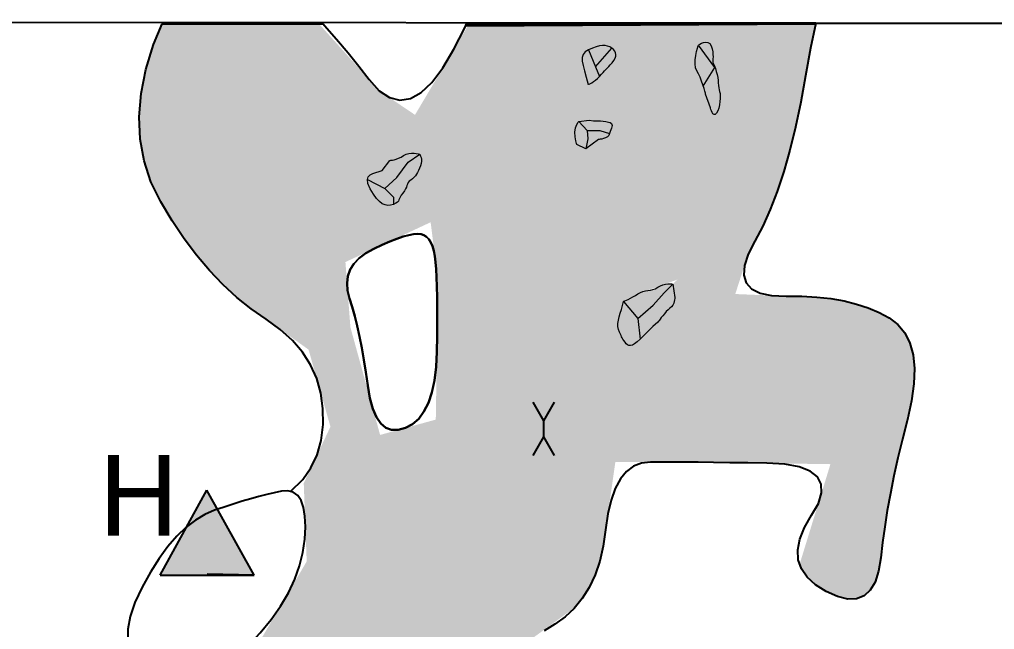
# Model space of a CAD drawing. Header units: metres. Extents: x -1178 to 131, y -250 to 398.
# Drawn here: x -719.8 to -647.2, y 352.6 to 398 of the extents above; entities that cross this region are included whole.
import ezdxf

# ---------------------------------------------------------------- set-up
doc = ezdxf.new("R2010")
doc.units = ezdxf.units.M
doc.header["$MEASUREMENT"] = 0
for name, color, linetype in [('Espace Papier - Cadre Visible', 250, 'Continuous'), ('Topo Dessin - Entrées', 250, 'Continuous'), ('Topo Dessin - Galeries', 1, 'Continuous'), ('Topo Dessin - Puits', 248, 'Continuous'), ('Topo Dessin - Sols', 32, 'Continuous'), ('Topo Dessin - Spéléothèmes', 26, 'Continuous')]:
    doc.layers.add(name, color=color, linetype=linetype)
doc.layers.add('Topo Dessin - Fond', color=7, linetype='Continuous', true_color=0xdedede)
doc.styles.add('PUITS', font='WINGDNG3.TTF')
doc.linetypes.add('PUITS_2', pattern='A,0.6,["p",PUITS,S=1,R=0,X=-0.4,Y=0],0.6', length=1.2)

# ---------------------------------------------------------------- blocks, each defined once
blk = doc.blocks.new('*U115')
at = {"layer": 'Topo Dessin - Spéléothèmes'}
h = blk.add_hatch(color=255, dxfattribs=at)
h.dxf.hatch_style = 2
edge = h.paths.add_edge_path()
edge.add_spline(control_points=[(-0.2142849391825408, 0.7482747393962654), (-0.2142849391825408, 0.7482747393962654), (-0.8557617185360584, 0.320393880128222), (-0.8557617185360584, 0.320393880128222), (-0.8557617185360584, 0.320393880128222), (-0.9625596785788026, -0.1067979600427407), (-0.7489637584933142, -0.5346788193107841), (-0.5346788193107734, -0.9625596785788275), (-0.2142849391825408, -1.283642577804073), (-0.2142849391825408, -1.283642577804073), (-0.2142849391825408, -1.283642577804073), (0.534678819310777, -1.283642577804073), (0.534678819310777, -1.283642577804073), (0.534678819310777, -1.283642577804073), (1.06935763862155, -0.2142849391825621), (1.06935763862155, -0.2142849391825621), (1.06935763862155, -0.2142849391825621), (1.710834417975068, 0.1067979600427407), (1.604036457932324, 0.5346788193107841), (1.49723849788958, 0.9625596785787707), (1.604036457932324, 1.28295355870705), (1.283642577804091, 1.28295355870705), (0.9625596785788062, 1.28295355870705), (0.1067979600427442, 0.85576171853603), (0.1067979600427442, 0.85576171853603), (0.1067979600427442, 0.85576171853603), (-0.2142849391825408, 0.7482747393962654), (-0.2142849391825408, 0.7482747393962654)], knot_values=[0, 0, 0, 0, 1, 1, 1, 2, 2, 2, 3, 3, 3, 4, 4, 4, 5, 5, 5, 6, 6, 6, 7, 7, 7, 8, 8, 8, 9, 9, 9, 9], degree=3, periodic=0)
at = {"layer": 'Topo Dessin - Spéléothèmes', "lineweight": 5}
for points in [[(-0.8557617185360584, 0.320393880128222), (0, 0), (0.8554172089875358, 0.4278808592680434), (1.604036457932324, 0.5346788193107841)], [(0, 0), (0.3207383896767588, -0.5346788193107841), (0.534678819310777, -1.283642577804073)]]:
    blk.add_lwpolyline(points, dxfattribs=at)
at = {"layer": 'Topo Dessin - Spéléothèmes', "lineweight": 9}
blk.add_open_spline([(-0.2142849391825408, 0.7482747393962654), (-0.2142849391825408, 0.7482747393962654), (-0.8557617185360584, 0.320393880128222), (-0.8557617185360584, 0.320393880128222), (-0.8557617185360584, 0.320393880128222), (-0.9625596785788026, -0.1067979600427407), (-0.7489637584933142, -0.5346788193107841), (-0.5346788193107734, -0.9625596785788275), (-0.2142849391825408, -1.283642577804073), (-0.2142849391825408, -1.283642577804073), (-0.2142849391825408, -1.283642577804073), (0.534678819310777, -1.283642577804073), (0.534678819310777, -1.283642577804073), (0.534678819310777, -1.283642577804073), (1.06935763862155, -0.2142849391825621), (1.06935763862155, -0.2142849391825621), (1.06935763862155, -0.2142849391825621), (1.710834417975068, 0.1067979600427407), (1.604036457932324, 0.5346788193107841), (1.49723849788958, 0.9625596785787707), (1.604036457932324, 1.28295355870705), (1.283642577804091, 1.28295355870705), (0.9625596785788062, 1.28295355870705), (0.1067979600427442, 0.85576171853603), (0.1067979600427442, 0.85576171853603), (0.1067979600427442, 0.85576171853603), (-0.2142849391825408, 0.7482747393962654), (-0.2142849391825408, 0.7482747393962654)], degree=3, knots=[0, 0, 0, 0, 1, 1, 1, 2, 2, 2, 3, 3, 3, 4, 4, 4, 5, 5, 5, 6, 6, 6, 7, 7, 7, 8, 8, 8, 9, 9, 9, 9], dxfattribs=at)
blk = doc.blocks.new('Colonne')
at = {"layer": 'Topo Dessin - Spéléothèmes'}
for p, q in [((-0.8042575410315678, 1.976451279887812), (0.0005167643227927954, 0.6053032767583773)), ((0.7942667641243588, 1.976451279887812), (0.0005167643227927954, 0.6053032767583773)), ((0.0005167643227927954, 0.6053032767583773), (-0.0005167643227892427, -0.6053032767584057)), ((-0.0005167643227892427, -0.6053032767584057), (-0.7940945093500815, -1.97645127988784)), ((-0.0005167643227821372, -0.5956570093997016), (0.804257541031582, -1.97645127988784))]:
    blk.add_line(p, q, dxfattribs=at)
blk = doc.blocks.new('*U104')
at = {"layer": 'Topo Dessin - Spéléothèmes'}
h = blk.add_hatch(color=255, dxfattribs=at)
h.dxf.hatch_style = 2
edge = h.paths.add_edge_path()
edge.add_spline(control_points=[(-0.4275363497195066, 0.7489637584932893), (-0.8554172089875358, 0.85576171853603), (-1.390096028298313, 1.282953558706993), (-1.49723849788958, 0.3210828992252459), (-1.604380967480846, -0.6414767793535248), (-1.390096028298313, -0.9618706594818036), (-0.9622151690302836, -1.069357638621568), (-0.534678819310777, -1.176155598664309), (-0.6414767793535212, -0.9618706594818036), (-0.2139404296340146, -0.8550726994390629), (0.2139404296340146, -0.7482747393962654), (0.2139404296340146, -0.5346788193107841), (0.5350233288592996, -0.5346788193107841), (0.8554172089875323, -0.5346788193107841), (1.069702148170073, -0.4278808592680434), (1.390440537846835, -0.2135959200855382), (1.711178927523594, 0), (1.711178927523594, 0.3210828992252459), (1.711178927523594, 0.3210828992252459), (1.711178927523594, 0.3210828992252459), (1.390096028298309, 0.7489637584932893), (0.9625596785788026, 0.7489637584932893), (0.5350233288592996, 0.7489637584932893), (0.2139404296340146, 0.9625596785787707), (0.2139404296340146, 0.9625596785787707), (0.2139404296340146, 0.9625596785787707), (-0.4275363497195066, 0.7489637584932893), (-0.4275363497195066, 0.7489637584932893)], knot_values=[0, 0, 0, 0, 1, 1, 1, 2, 2, 2, 3, 3, 3, 4, 4, 4, 5, 5, 5, 6, 6, 6, 7, 7, 7, 8, 8, 8, 9, 9, 9, 9], degree=3, periodic=0)
at = {"layer": 'Topo Dessin - Spéléothèmes', "lineweight": 5}
for points in [[(-1.339829022281332, 0.8154181055063532), (-0.8554172089875358, -0.1067979600427975), (0, 0), (0.9625596785788026, 0.3210828992252459), (1.711178927523594, 0.3210828992252459)], [(-0.8554172089875358, -0.1067979600427975), (-0.7486192489447916, -0.7482747393962654), (-0.9622151690302836, -1.069357638621568)]]:
    blk.add_lwpolyline(points, dxfattribs=at)
at = {"layer": 'Topo Dessin - Spéléothèmes', "lineweight": 9}
blk.add_open_spline([(-0.4275363497195066, 0.7489637584932893), (-0.8554172089875358, 0.85576171853603), (-1.390096028298313, 1.282953558706993), (-1.49723849788958, 0.3210828992252459), (-1.604380967480846, -0.6414767793535248), (-1.390096028298313, -0.9618706594818036), (-0.9622151690302836, -1.069357638621568), (-0.534678819310777, -1.176155598664309), (-0.6414767793535212, -0.9618706594818036), (-0.2139404296340146, -0.8550726994390629), (0.2139404296340146, -0.7482747393962654), (0.2139404296340146, -0.5346788193107841), (0.5350233288592996, -0.5346788193107841), (0.8554172089875323, -0.5346788193107841), (1.069702148170073, -0.4278808592680434), (1.390440537846835, -0.2135959200855382), (1.711178927523594, 0), (1.711178927523594, 0.3210828992252459), (1.711178927523594, 0.3210828992252459), (1.711178927523594, 0.3210828992252459), (1.390096028298309, 0.7489637584932893), (0.9625596785788026, 0.7489637584932893), (0.5350233288592996, 0.7489637584932893), (0.2139404296340146, 0.9625596785787707), (0.2139404296340146, 0.9625596785787707), (0.2139404296340146, 0.9625596785787707), (-0.4275363497195066, 0.7489637584932893), (-0.4275363497195066, 0.7489637584932893)], degree=3, knots=[0, 0, 0, 0, 1, 1, 1, 2, 2, 2, 3, 3, 3, 4, 4, 4, 5, 5, 5, 6, 6, 6, 7, 7, 7, 8, 8, 8, 9, 9, 9, 9], dxfattribs=at)
blk = doc.blocks.new('*U105')
at = {"layer": 'Topo Dessin - Spéléothèmes'}
h = blk.add_hatch(color=255, dxfattribs=at)
h.dxf.hatch_style = 2
edge = h.paths.add_edge_path()
edge.add_spline(control_points=[(-0.1071424695912704, 1.17684461776139), (-0.5346788193107734, 0.7489637584933462), (-1.070046657718603, 0.5346788193107841), (-1.176844617761343, 0.1067979600427407), (-1.283642577804091, -0.320393880128222), (-1.283642577804091, -0.3210828992252459), (-1.283642577804091, -0.6414767793534679), (-1.283642577804091, -0.9625596785787707), (-1.176500108212817, -1.069357638621511), (-0.5346788193107734, -0.9625596785787707), (0.1067979600427442, -0.85576171853603), (0.8554172089875323, -0.7482747393962654), (0.8554172089875323, -0.7482747393962654), (0.8554172089875323, -0.7482747393962654), (1.390096028298309, -0.5346788193107272), (1.710834417975068, -0.5346788193107272), (2.031917317200353, -0.5346788193107272), (2.245513237285842, -0.2135959200854813), (2.245513237285842, -0.2135959200854813), (2.245513237285842, -0.2135959200854813), (2.566596136511127, 0.4278808592680434), (2.566596136511127, 0.4278808592680434), (2.566596136511127, 0.4278808592680434), (2.245857746834368, 0.7489637584933462), (1.817976887566338, 0.7489637584933462), (1.390096028298309, 0.7489637584933462), (1.176155598664295, 1.069357638621568), (0.7482747393962619, 1.069357638621568), (0.3207383896767588, 1.069357638621568), (-0.1071424695912704, 1.17684461776139), (-0.1071424695912704, 1.17684461776139)], knot_values=[0, 0, 0, 0, 1, 1, 1, 2, 2, 2, 3, 3, 3, 4, 4, 4, 5, 5, 5, 6, 6, 6, 7, 7, 7, 8, 8, 8, 9, 9, 9, 10, 10, 10, 10], degree=3, periodic=0)
at = {"layer": 'Topo Dessin - Spéléothèmes', "lineweight": 5}
for points in [[(-0.1071424695912704, 1.17684461776139), (0, 0), (1.069357638621547, 0.1067979600427407), (1.925119357157609, 0.3210828992253028), (2.566596136511127, 0.4278808592680434)], [(0, 0), (-0.5346788193107734, -0.9625596785787707)]]:
    blk.add_lwpolyline(points, dxfattribs=at)
at = {"layer": 'Topo Dessin - Spéléothèmes', "lineweight": 9}
blk.add_open_spline([(-0.1071424695912704, 1.17684461776139), (-0.5346788193107734, 0.7489637584933462), (-1.070046657718603, 0.5346788193107841), (-1.176844617761343, 0.1067979600427407), (-1.283642577804091, -0.320393880128222), (-1.283642577804091, -0.3210828992252459), (-1.283642577804091, -0.6414767793534679), (-1.283642577804091, -0.9625596785787707), (-1.176500108212817, -1.069357638621511), (-0.5346788193107734, -0.9625596785787707), (0.1067979600427442, -0.85576171853603), (0.8554172089875323, -0.7482747393962654), (0.8554172089875323, -0.7482747393962654), (0.8554172089875323, -0.7482747393962654), (1.390096028298309, -0.5346788193107272), (1.710834417975068, -0.5346788193107272), (2.031917317200353, -0.5346788193107272), (2.245513237285842, -0.2135959200854813), (2.245513237285842, -0.2135959200854813), (2.245513237285842, -0.2135959200854813), (2.566596136511127, 0.4278808592680434), (2.566596136511127, 0.4278808592680434), (2.566596136511127, 0.4278808592680434), (2.245857746834368, 0.7489637584933462), (1.817976887566338, 0.7489637584933462), (1.390096028298309, 0.7489637584933462), (1.176155598664295, 1.069357638621568), (0.7482747393962619, 1.069357638621568), (0.3207383896767588, 1.069357638621568), (-0.1071424695912704, 1.17684461776139), (-0.1071424695912704, 1.17684461776139)], degree=3, knots=[0, 0, 0, 0, 1, 1, 1, 2, 2, 2, 3, 3, 3, 4, 4, 4, 5, 5, 5, 6, 6, 6, 7, 7, 7, 8, 8, 8, 9, 9, 9, 10, 10, 10, 10], dxfattribs=at)
blk = doc.blocks.new('*U106')
at = {"layer": 'Topo Dessin - Spéléothèmes'}
h = blk.add_hatch(color=255, dxfattribs=at)
h.dxf.hatch_style = 2
edge = h.paths.add_edge_path()
edge.add_spline(control_points=[(0.4614275515351309, 1.37860547114775), (0.4614275515351309, 1.37860547114775), (-0.3943341670009275, 0.7364396726971449), (-0.3943341670009275, 0.3092478325261823), (-0.3943341670009275, -0.1186330267418612), (-0.7147280471291637, -0.9743947452778912), (-0.7147280471291637, -0.9743947452778912), (-0.7147280471291637, -0.9743947452778912), (-0.9290129863117045, -1.722669484674157), (-0.9290129863117045, -1.722669484674157), (-0.9290129863117045, -1.722669484674157), (-1.142608906397193, -2.258037323082021), (-0.8218705167204305, -2.1505503439422), (-0.5011321270436753, -2.043752383899459), (-0.0732512677756425, -1.402275604545935), (-0.0732512677756425, -1.402275604545935), (-0.0732512677756425, -1.402275604545935), (0.03354669226710172, -1.081192705320632), (0.2474871219011163, -0.7601098060953859), (0.4614275515351309, -0.4397159259671071), (0.5682255115778752, 0.2024498724834416), (0.5682255115778752, 0.2024498724834416), (0.5682255115778752, 0.2024498724834416), (0.8893084108031601, 0.5228437526116636), (0.9961063708459079, 0.950724611879707), (1.102904330888652, 1.37860547114775), (0.4614275515351309, 1.37860547114775), (0.4614275515351309, 1.37860547114775)], knot_values=[0, 0, 0, 0, 1, 1, 1, 2, 2, 2, 3, 3, 3, 4, 4, 4, 5, 5, 5, 6, 6, 6, 7, 7, 7, 8, 8, 8, 9, 9, 9, 9], degree=3, periodic=0)
at = {"layer": 'Topo Dessin - Spéléothèmes', "lineweight": 5}
blk.add_lwpolyline([(-0.5739892875714858, -0.556994407390107), (0.5027332360623582, -0.1021367901652184), (0.4614275515351309, 1.37860547114775)], dxfattribs=at)
at = {"layer": 'Topo Dessin - Spéléothèmes', "lineweight": 9}
blk.add_open_spline([(0.4614275515351309, 1.37860547114775), (0.4614275515351309, 1.37860547114775), (-0.3943341670009275, 0.7364396726971449), (-0.3943341670009275, 0.3092478325261823), (-0.3943341670009275, -0.1186330267418612), (-0.7147280471291637, -0.9743947452778912), (-0.7147280471291637, -0.9743947452778912), (-0.7147280471291637, -0.9743947452778912), (-0.9290129863117045, -1.722669484674157), (-0.9290129863117045, -1.722669484674157), (-0.9290129863117045, -1.722669484674157), (-1.142608906397193, -2.258037323082021), (-0.8218705167204305, -2.1505503439422), (-0.5011321270436753, -2.043752383899459), (-0.0732512677756425, -1.402275604545935), (-0.0732512677756425, -1.402275604545935), (-0.0732512677756425, -1.402275604545935), (0.03354669226710172, -1.081192705320632), (0.2474871219011163, -0.7601098060953859), (0.4614275515351309, -0.4397159259671071), (0.5682255115778752, 0.2024498724834416), (0.5682255115778752, 0.2024498724834416), (0.5682255115778752, 0.2024498724834416), (0.8893084108031601, 0.5228437526116636), (0.9961063708459079, 0.950724611879707), (1.102904330888652, 1.37860547114775), (0.4614275515351309, 1.37860547114775), (0.4614275515351309, 1.37860547114775)], degree=3, knots=[0, 0, 0, 0, 1, 1, 1, 2, 2, 2, 3, 3, 3, 4, 4, 4, 5, 5, 5, 6, 6, 6, 7, 7, 7, 8, 8, 8, 9, 9, 9, 9], dxfattribs=at)
blk = doc.blocks.new('block 519')
at = {"layer": 'Topo Dessin - Spéléothèmes'}
h = blk.add_hatch(color=255, dxfattribs=at)
h.dxf.hatch_style = 2
edge = h.paths.add_edge_path()
edge.add_spline(control_points=[(-0.8554172089875465, -0.5346788193107841), (-0.4275363497195031, 0.5346788193107841), (-0.4275363497195031, 1.069357638621511), (0.2139404296340217, 0.9625596785787707), (0.8554172089875465, 0.8550726994390061), (1.176500108212792, 0.6414767793535248), (1.283298068255533, 0.320393880128222), (1.390440537846814, 0), (1.283298068255533, -0.2135959200854813), (0.8554172089875465, -0.3210828992253028), (0.4278808592679866, -0.4278808592680434), (0.3210828992252459, -0.4278808592680434), (-0.1067979600427407, -0.5346788193107841), (-0.5346788193107841, -0.6421657984506055), (-0.8554172089875465, -0.5346788193107841), (-0.8554172089875465, -0.5346788193107841)], knot_values=[0, 0, 0, 0, 1, 1, 1, 2, 2, 2, 3, 3, 3, 4, 4, 4, 5, 5, 5, 5], degree=3, periodic=0)
at = {"layer": 'Topo Dessin - Spéléothèmes', "lineweight": 5}
for points in [[(0.2139404296340217, 0.9625596785787707), (0, 0), (1.283298068255533, 0.320393880128222)], [(0, 0), (-0.1067979600427407, -0.5346788193107841)]]:
    blk.add_lwpolyline(points, dxfattribs=at)
at = {"layer": 'Topo Dessin - Spéléothèmes', "lineweight": 9}
blk.add_open_spline([(-0.8554172089875465, -0.5346788193107841), (-0.4275363497195031, 0.5346788193107841), (-0.4275363497195031, 1.069357638621511), (0.2139404296340217, 0.9625596785787707), (0.8554172089875465, 0.8550726994390061), (1.176500108212792, 0.6414767793535248), (1.283298068255533, 0.320393880128222), (1.390440537846814, 0), (1.283298068255533, -0.2135959200854813), (0.8554172089875465, -0.3210828992253028), (0.4278808592679866, -0.4278808592680434), (0.3210828992252459, -0.4278808592680434), (-0.1067979600427407, -0.5346788193107841), (-0.5346788193107841, -0.6421657984506055), (-0.8554172089875465, -0.5346788193107841), (-0.8554172089875465, -0.5346788193107841)], degree=3, knots=[0, 0, 0, 0, 1, 1, 1, 2, 2, 2, 3, 3, 3, 4, 4, 4, 5, 5, 5, 5], dxfattribs=at)

msp = doc.modelspace()

# ---------------------------------------------------------------- hatches: boundary and pattern name
at = {"layer": 'Topo Dessin - Entrées'}
h = msp.add_hatch(color=256, dxfattribs=at)
h.dxf.hatch_style = 1
h.paths.add_polyline_path([(-709.2994595971488, 356.6393439599257), (-702.2994595971488, 356.6393439599257), (-705.822964348384, 362.9728985900234)])
at = {"layer": 'Topo Dessin - Fond'}
h = msp.add_hatch(color=256, dxfattribs=at)
h.dxf.hatch_style = 1
h.paths.add_polyline_path([(-677.8641686529747, 354.9130066240467), (-677.3480932740031, 355.744078526693), (-676.9166203796769, 356.6709349973206), (-676.5697499699961, 357.6935760359301), (-676.3074820449606, 358.8120016425213), (-676.1298166045705, 360.0262118170953), (-675.4011488765939, 365.0795416957116), (-670.5488715227286, 365.0703958826482), (-666.8686630231716, 365.0239124269427), (-665.5460440221832, 365.0056007625739), (-659.3891141996352, 364.9138921701547), (-661.6771495389194, 357.4887748592269), (-661.5499846140035, 357.1146427698201), (-661.126971912483, 356.4934516376662), (-660.5121935419938, 355.9314215657176), (-659.7056495025358, 355.4285525539741), (-658.8525740895657, 355.0538658492882), (-658.0982015985396, 354.8763826985127), (-657.4425320294577, 354.8961031016473), (-656.8855653823198, 355.1130270586924), (-656.427301657126, 355.5271545696479), (-656.0677408538763, 356.1384856345136), (-655.8170378103933, 356.9155451148479), (-655.1060918997733, 362.0095171917259), (-653.2159738614239, 370.5597797820536), (-653.1686973460166, 370.9005782976623), (-653.1306265827504, 372.0415413671625), (-653.2307398267178, 373.052913540038), (-653.469037077919, 373.9346948162892), (-653.8455183363537, 374.6868851959158), (-654.3601836020222, 375.3094846789178), (-655.0130328749242, 375.8024932652953), (-655.764585000197, 376.2025344926645), (-656.5753588229776, 376.5462318986421), (-657.445354343266, 376.8335854832277), (-658.3745715610619, 377.0645952464216), (-659.3630104763657, 377.2392611882236), (-660.0579367565645, 377.3177457184202), (-666.4737005698781, 377.5802931357248), (-665.5242377066845, 380.5431269804341), (-664.1696495597073, 383.2149445306962), (-663.8754998094705, 383.8628314604147), (-663.3505016442771, 385.2165650500276), (-662.8594287123924, 386.6929614419684), (-662.402281013817, 388.2920206362371), (-661.9790585485503, 390.0137426328344), (-661.5897613165926, 391.858127431759), (-661.2343893179434, 393.8251750330148), (-660.5429136513822, 397.6850392789481), (-686.3862450293061, 397.5430912877243), (-690.3204614978414, 390.9192611871327), (-693.0731340132348, 392.7779566493297), (-693.3706967322153, 393.1462865310057), (-697.4607431190268, 397.685271015624), (-709.1419206241696, 397.685271015624), (-709.780442314277, 396.1500846235643), (-710.3571495040596, 394.3005974211693), (-710.7167102377359, 392.5102712789795), (-710.8591245153059, 390.779106196995), (-710.7843923367695, 389.1071021752153), (-710.4925137021269, 387.4942592136409), (-709.9834886113779, 385.9405773122718), (-709.2573170645223, 384.4460564711077), (-708.404241790699, 383.0275998246301), (-707.5145055190455, 381.7021105073212), (-706.5881082495625, 380.4695885191803), (-705.6250499822495, 379.3300338602081), (-704.6253307171069, 378.2834465304039), (-703.5889504541342, 377.3298265297684), (-702.8192149964357, 376.7124459105962), (-698.2463051976673, 373.4406903551489), (-696.6171532499415, 367.7032475762931), (-698.6040160728385, 363.4939405541443), (-698.384026482301, 357.6737195995086), (-701.7192972278482, 351.9987352426676), (-707.0276309114973, 347.933272977482), (-712.0736916122555, 350.1830192013057), (-714.5630492490171, 345.1283885777046), (-689.4767641067461, 331.657866246073), (-689.4759033974235, 332.4577806084482), (-689.5844771124904, 333.9537100391793), (-689.7885859284636, 335.5243910088265), (-690.4529538458528, 339.357675362592), (-690.6500285204434, 340.9990498347537), (-690.8795211260662, 345.5039085045801), (-689.4395015512216, 346.2316652072727), (-685.6586715640993, 348.7382412531498), (-683.4169125819662, 350.5857982287886), (-682.8077748038368, 351.0562695312959), (-678.3864662359376, 354.2736642727804)])
h.paths.add_polyline_path([(-692.9189806956167, 367.0907657083469), (-695.1297330840616, 375.1019400353068), (-695.5011546088273, 379.962542957337), (-689.1572370948278, 382.9247502707196), (-688.6591118276828, 378.9811589250936), (-688.6641818460357, 375.4965667685566), (-688.6740521521449, 374.4373023116899), (-688.773009721607, 368.2321878399242)], flags=16)
edge = h.paths.add_edge_path(flags=16)
edge.add_spline(control_points=[(-673.7270025712045, 377.5930401240608), (-673.2363032983903, 377.9366314538794), (-672.7336751299936, 377.74099529615), (-672.2429758571794, 378.0845866259685), (-671.7522765843653, 378.428177955787), (-671.1266178545901, 378.3175111327582), (-671.1266178545901, 378.3175111327582), (-671.1266178545901, 378.3175111327582), (-671.0898957664541, 378.0691397226594), (-671.0531736783182, 377.8207683125606)], knot_values=[6.5, 6.5, 6.5, 6.5, 7.5, 7.5, 7.5, 8.5, 8.5, 8.5, 9, 9, 9, 9], degree=3, periodic=0)
edge.add_line((-671.4245070299718, 378.0252629181479), (-670.7824387260649, 378.6551727335489))
edge = h.paths.add_edge_path(flags=16)
edge.add_spline(control_points=[(-698.207571623061, 342.5819353833543), (-698.4426160230993, 342.3468909833161), (-698.7249721131204, 342.2522652529065), (-698.7249777602187, 342.2522633604153)], knot_values=[7.00001, 7.00001, 7.00001, 7.00001, 8, 8, 8, 8], degree=3, periodic=0)
edge.add_spline(control_points=[(-698.7249777603034, 342.2522633603869), (-698.7249777603034, 342.2522633603869), (-698.948651280946, 342.217006347811), (-699.1723248015886, 342.1817493352352)], knot_values=[6.5, 6.5, 6.5, 6.5, 7, 7, 7, 7], degree=3, periodic=0)
edge.add_spline(control_points=[(-699.1723248015886, 342.1817493352352), (-699.3959983222312, 342.1464923226594), (-699.6196718428738, 342.1112353100834), (-699.6196718428738, 342.1112353100834), (-699.6196718428738, 342.1112353100834), (-699.8080125294082, 342.2054056533506), (-699.9963532159425, 342.2995759966177)], knot_values=[5.5, 5.5, 5.5, 5.5, 6, 6, 6, 6.5, 6.5, 6.5, 6.5], degree=3, periodic=0)
edge.add_spline(control_points=[(-701.4081501496256, 343.4763261797951), (-701.4081501496256, 343.4763261797951), (-701.1257907629088, 343.8059982027395), (-700.8434313761721, 344.135670225707)], knot_values=[2, 2, 2, 2, 2.999999999929901, 3, 3, 3], degree=3, periodic=0)
edge.add_line((-699.4861597493398, 345.7203686772289), (-699.5374976112186, 344.3325903464415))
edge.add_spline(control_points=[(-699.9023345157402, 344.3710202623655), (-699.5726624927727, 344.3237076261347), (-699.1016591333721, 344.3240109122644), (-698.8189964605057, 344.1826795758312)], knot_values=[0, 0, 0, 0, 1, 1, 1, 1], degree=3, periodic=0)
edge = h.paths.add_edge_path(flags=16)
edge.add_spline(control_points=[(-689.9096272645666, 387.1238545636161), (-690.1053818666945, 386.6205546636553), (-690.2653670804197, 386.3260050809504), (-690.6327989030583, 386.0687265489606)], knot_values=[4, 4, 4, 4, 5, 5, 5, 5], degree=3, periodic=0)
edge.add_spline(control_points=[(-690.6327989030583, 386.0687265489606), (-691.0010209016596, 385.8108947298055), (-690.829501880333, 385.5659401813797), (-691.234441642484, 385.0998715773483)], knot_values=[3, 3, 3, 3, 4, 4, 4, 4], degree=3, periodic=0)
edge.add_spline(control_points=[(-691.234441642484, 385.0998715773483), (-691.6389863166536, 384.6340796168997), (-691.3444367339487, 384.4740944031746), (-691.9205004294447, 384.2532569911517)], knot_values=[2, 2, 2, 2, 3, 3, 3, 3], degree=3, periodic=0)
edge.add_spline(control_points=[(-693.6506055645718, 385.4182045997425), (-693.8169053274178, 385.7226628646943), (-693.8779421062626, 385.9451989132098), (-693.867040989717, 386.1115154849416)], knot_values=[0.7439637676881028, 0.7439637676881028, 0.7439637676881028, 0.7439637676881028, 1, 1, 1, 1], degree=3, periodic=0)
edge.add_spline(control_points=[(-692.767448712355, 386.7678821971029), (-692.767448712355, 386.7678821971029), (-692.2033139124414, 387.5279470966736), (-692.2033139124414, 387.5279470966736), (-692.2033139124414, 387.5279470966736), (-691.6635728925137, 387.5408243674032), (-691.1732687076809, 387.8841390536388), (-690.6829675947738, 388.227451588889), (-689.971160113934, 387.9945892041835), (-689.9711511945121, 387.9945862862429)], knot_values=[6.000006265346602, 6.000006265346602, 6.000006265346602, 6.000006265346602, 7.000006265346602, 7.000006265346602, 7.000006265346602, 8.000006265346602, 8.000006265346602, 8.000006265346602, 9, 9, 9, 9], degree=3, periodic=0)
edge = h.paths.add_edge_path(flags=16)
edge.add_spline(control_points=[(-678.4158837027069, 389.6217479243007), (-678.4155755639991, 390.099979198744), (-678.1290065657824, 390.4343096966634), (-678.1290065657824, 390.4343096966634), (-678.1290065657824, 390.4343096966634), (-677.9377294629405, 390.4582674811917), (-677.7464523600986, 390.4822252657201)], knot_values=[0.5, 0.5, 0.5, 0.5, 1.5, 1.5, 1.5, 2, 2, 2, 2], degree=3, periodic=0)
edge.add_spline(control_points=[(-677.7464523600986, 390.4822252657201), (-677.5551752572567, 390.5061830502484), (-677.3638981544148, 390.5301408347767), (-677.3638981544148, 390.5301408347767), (-677.3638981544148, 390.5301408347767), (-677.028643240372, 390.4826874737817), (-677.028643240372, 390.4826874737817), (-677.028643240372, 390.4826874737817), (-676.0721806914854, 390.4820711963662), (-675.7849954158532, 390.3384785585502)], knot_values=[7, 7, 7, 7, 7.5, 7.5, 7.5, 8.5, 8.5, 8.5, 9.5, 9.5, 9.5, 9.5], degree=3, periodic=0)
edge.add_spline(control_points=[(-675.8330650542667, 389.525916786174), (-675.9288961923995, 389.0954470114468), (-676.646243104042, 389.0951388727391), (-676.646243104042, 389.0951388727391), (-676.646243104042, 389.0951388727391), (-676.8853587412636, 388.9158021448228), (-677.1244743784853, 388.7364654169066)], knot_values=[4.5, 4.5, 4.5, 4.500000000031159, 5.5, 5.5, 5.5, 6, 6, 6, 6], degree=3, periodic=0)
edge.add_spline(control_points=[(-675.7849954158532, 390.3384785585502), (-675.4984264176366, 390.1951940594417), (-675.7372339161504, 389.9563865609279), (-675.8330650542638, 389.5259167861874)], knot_values=[5.999999999968841, 5.999999999968841, 5.999999999968841, 5.999999999968841, 6.999999999968841, 6.999999999968841, 6.999999999968841, 7], degree=3, periodic=0)
edge.add_spline(control_points=[(-675.8330650542667, 389.525916786174), (-675.9288961923995, 389.0954470114468), (-676.646243104042, 389.0951388727391), (-676.646243104042, 389.0951388727391), (-676.646243104042, 389.0951388727391), (-676.8853587412636, 388.9158021448228), (-677.1244743784853, 388.7364654169066)], knot_values=[4.5, 4.5, 4.5, 4.500000000031159, 5.5, 5.5, 5.5, 6, 6, 6, 6], degree=3, periodic=0)
edge.add_spline(control_points=[(-677.1244743784853, 388.7364654169066), (-677.363590015707, 388.5571286889905), (-677.6027056529286, 388.3777919610742), (-677.6027056529286, 388.3777919610742), (-677.6027056529286, 388.3777919610742), (-677.7701790405961, 388.461528654908), (-677.9376524282636, 388.5452653487417)], knot_values=[3.5, 3.5, 3.5, 3.5, 4, 4, 4, 4.5, 4.5, 4.5, 4.5], degree=3, periodic=0)
edge = h.paths.add_edge_path(flags=16)
edge.add_spline(control_points=[(-677.4313736618233, 393.1857982148535), (-677.7993760699726, 394.7557426387261), (-678.2287269104543, 395.368919185753), (-677.4073135785511, 395.7615522626852)], knot_values=[0, 0, 0, 0, 1, 1, 1, 1], degree=3, periodic=0)
edge.add_spline(control_points=[(-677.4073135785511, 395.7615522626852), (-676.5853469594824, 396.1533951636546), (-676.0456059395548, 396.1662724343842), (-675.6652968461866, 395.883809946446)], knot_values=[1, 1, 1, 1, 2, 2, 2, 2], degree=3, periodic=0)
edge.add_spline(control_points=[(-675.6408857678557, 394.8045647953877), (-676.0454304420255, 394.338772834939), (-676.1679077162382, 394.2530133242758), (-676.5728474783891, 393.7869447202445)], knot_values=[3, 3, 3, 3, 4, 4, 4, 4], degree=3, periodic=0)
edge.add_spline(control_points=[(-676.5728474783891, 393.7869447202445), (-676.9772339533745, 393.3200859402505), (-677.4313736618233, 393.1857982148535), (-677.4313736618233, 393.1857982148535)], knot_values=[4, 4, 4, 4, 5, 5, 5, 5], degree=3, periodic=0)
edge.add_line((-678.3827818480913, 392.7557007125093), (-677.5608706262262, 393.7018064245152))
edge = h.paths.add_edge_path(flags=16)
edge.add_spline(control_points=[(-669.3470012607629, 394.1997820776895), (-669.6900393034158, 394.6896911745411), (-669.224304396098, 396.1133178313806), (-669.224304396098, 396.1133178313806), (-669.224304396098, 396.1133178313806), (-668.4886505748582, 396.6284281825256), (-668.2675365192525, 396.0519693990482), (-668.0464224636469, 395.4755106155708), (-668.1573659302585, 394.8502469737768), (-668.1573659302585, 394.8502469737768), (-668.1573659302585, 394.8502469737768), (-668.0770330596118, 394.6822605579861), (-667.9878880886506, 394.4483523150581)], knot_values=[6.547990649118702, 6.547990649118702, 6.547990649118702, 6.547990649118702, 7.547990649118702, 7.547990649118702, 7.547990649118702, 8.547990649118702, 8.547990649118702, 8.547990649118702, 9.547990649118702, 9.547990649118702, 9.547990649118702, 10, 10, 10, 10], degree=3, periodic=0)
edge.add_spline(control_points=[(-667.9878880886506, 394.4483523150581), (-667.8798137525614, 394.1647751509431), (-667.7587875938118, 393.7843075992872), (-667.7522506705782, 393.4888159783633)], knot_values=[6, 6, 6, 6, 6.547990649118702, 6.547990649118702, 6.547990649118702, 6.547990649118702], degree=3, periodic=0)
edge.add_spline(control_points=[(-667.7522506705782, 393.4888159783633), (-667.73976848783, 392.9487983148528), (-667.6044139428876, 392.4948168055882), (-667.6044139428876, 392.4948168055882), (-667.6044139428876, 392.4948168055882), (-667.5800028645568, 391.4155716545298), (-667.8620702645135, 391.0355392047445)], knot_values=[4, 4, 4, 4, 5, 5, 5, 6, 6, 6, 6], degree=3, periodic=0)
edge.add_spline(control_points=[(-668.5060965252361, 391.955304025285), (-668.594877809591, 392.2128548762713), (-668.6836590939461, 392.4704057272575), (-668.6836590939461, 392.4704057272575), (-668.6836590939461, 392.4704057272575), (-668.7511487054908, 392.7318525324717), (-668.8574334719751, 393.0621000139813)], knot_values=[1.540577120775739, 1.540577120775739, 1.540577120775739, 1.540577120775739, 2.040577120775739, 2.040577120775739, 2.040577120775739, 2.5, 2.5, 2.5, 2.5], degree=3, periodic=0)
edge.add_spline(control_points=[(-668.8574334719751, 393.0621000139813), (-668.9824927923673, 393.4506836931383), (-669.161263648966, 393.9345212776249), (-669.3470012607629, 394.1997820776895)], knot_values=[1, 1, 1, 1, 1.540577120775739, 1.540577120775739, 1.540577120775739, 1.540577120775739], degree=3, periodic=0)

# ---------------------------------------------------------------- linework, layer by layer
at = {"layer": 'Espace Papier - Cadre Visible'}
for q in [(-965.1897206464097, 398.0179866469602), (-561.7292277877214, 397.7508424413523)]:
    msp.add_line((-660.4874392077126, 397.7508424413523), q, dxfattribs=at)
at = {"layer": 'Topo Dessin - Entrées'}
for p, q in [((-709.2994595971488, 356.6393439599257, 19.07125745051825), (-705.822964348384, 362.9728985900234, 19.07125745051825)), ((-702.2994595971488, 356.6393439599257, 19.07125745051825), (-705.822964348384, 362.9728985900234, 19.07125745051825)), ((-709.2994595971488, 356.6393439599257, 19.07125745051825), (-702.2994595971488, 356.6393439599257, 19.07125745051825)), ((-702.2994595971488, 356.6393439599257, 19.07125745051825), (-705.7985559409717, 356.7188724243007, 19.07125745051825))]:
    msp.add_line(p, q, dxfattribs=at)
at = {"layer": 'Topo Dessin - Fond'}
for p, q in [((-709.1419206241696, 397.685271015624), (-697.1644805663425, 397.685271015624)), ((-686.5443608337964, 397.5422228152933), (-660.5007232149004, 397.685271015624)), ((-686.4794775951281, 397.685271015624), (-660.5007232149004, 397.685271015624))]:
    msp.add_line(p, q, dxfattribs=at)
msp.add_lwpolyline([(-688.6740521521449, 374.4373023116899), (-688.6923827206333, 373.2878877047889), (-688.7487844002549, 372.1539676428025), (-688.8728680397633, 371.1411868206802), (-689.0646336391586, 370.2495452384225), (-689.3240811984408, 369.4790428960288), (-689.6512107176101, 368.8296797934994), (-690.0460221966662, 368.3014559308341), (-690.5085156356092, 367.8943713080333), (-691.0386910344391, 367.6084259250966), (-691.5759166519185, 367.4605230060253), (-692.0595607468096, 367.4675657748204), (-692.4896233191123, 367.6295542314821), (-692.8661043688269, 367.9464883760101), (-693.1890038959532, 368.4183682084046), (-693.4583219004913, 369.0451937286656), (-693.6740583824412, 369.8269649367932), (-693.8362133418027, 370.7636818327868), (-693.9758076710598, 371.7525168113119), (-694.1238622626961, 372.690642267033), (-694.2803771167116, 373.5780581999496), (-694.4453522331062, 374.4147646100622), (-694.6187876118802, 375.2007614973708), (-694.8006832530332, 375.9360488618748), (-694.9910391565654, 376.6206267035751), (-695.1898553224769, 377.2544950224711), (-695.3393200274163, 377.8446968260768), (-695.3816215480326, 378.3982751219058), (-695.3167598843254, 378.9152299099584), (-695.1447350362951, 379.3955611902344), (-694.8655470039414, 379.8392689627339), (-694.4791957872646, 380.2463532274568), (-693.9856813862643, 380.6168139844032), (-693.3850038009409, 380.950651233573), (-692.7575353847501, 381.2436392062658), (-692.1836484911473, 381.4915521337811), (-691.6633431201328, 381.694390016119), (-691.1966192717066, 381.8521528532791), (-690.7834769458686, 381.9648406452619), (-690.423916142619, 382.0324533920672), (-690.1179368619576, 382.0549910936949), (-689.8655391038842, 382.0324537501452), (-689.6512124569441, 381.9606155330376), (-689.4594465096818, 381.8352506139926), (-689.2902412620975, 381.6563589930093), (-689.1435967141911, 381.4239406700887), (-689.0195128659626, 381.1379956452298), (-688.917989717412, 380.7985239184335), (-688.8390272685393, 380.405525489699), (-688.7826255193445, 379.9590003590271), (-688.7417342511783, 379.4406368023687), (-688.7093032453913, 378.8321230956755), (-688.6853325019836, 378.1334592389479), (-688.669822020955, 377.3446452321854), (-688.6627718023058, 376.4656810753883), (-688.6641818460357, 375.4965667685564)], close=True, dxfattribs=at)
at = {"layer": 'Topo Dessin - Galeries'}
for points in [[(-699.5856421723481, 362.8771291807526), (-698.6763689527186, 363.7791262652614), (-698.0658209917126, 364.6341442502234), (-697.6103775626985, 365.5990328181946), (-697.3100386656765, 366.6737919691751), (-697.1648043006467, 367.8584217031649), (-697.1718543801492, 369.0655890194231), (-697.3283688167243, 370.2079609172089), (-697.634347610372, 371.2855373965223), (-698.0897907610922, 372.2983184573631), (-698.6946982688852, 373.2463040997314), (-699.4490701337508, 374.1294943236275), (-700.3529063556889, 374.9478891290511), (-701.4062069346996, 375.7014885160021), (-702.5159091933319, 376.4691738583009), (-703.5889504541342, 377.3298265297684), (-704.6253307171069, 378.2834465304039), (-705.6250499822495, 379.3300338602081), (-706.5881082495625, 380.4695885191803), (-707.5145055190455, 381.7021105073212), (-708.404241790699, 383.0275998246301), (-709.2573170645223, 384.4460564711077), (-709.9834886113779, 385.9405773122718), (-710.4925137021269, 387.4942592136409), (-710.7843923367695, 389.1071021752153), (-710.8591245153059, 390.779106196995), (-710.7167102377359, 392.5102712789795), (-710.3571495040596, 394.3005974211693), (-709.780442314277, 396.1500846235643), (-709.1419206241696, 397.685271015624)], [(-697.1644805663425, 397.685271015624), (-697.0519996890832, 397.5629060165794), (-696.1594436082638, 396.5515337243445), (-695.3091887001937, 395.5457958500564), (-694.5012349648728, 394.5456923937155), (-693.7355824023011, 393.5512233553214), (-692.9854402511849, 392.718742922788), (-692.2240177502295, 392.2046052840293), (-691.4513148994351, 392.0088104390453), (-690.667331698802, 392.1313583878356), (-689.8720681483298, 392.5722491304006), (-689.0655242480188, 393.33148266674), (-688.247699997869, 394.4090589968542), (-687.4185953978799, 395.8049781207429), (-686.6092440724648, 397.3991746149628), (-686.4794775951281, 397.6852710156238)], [(-660.4874392077126, 397.7508424413523), (-660.8649589738923, 395.8873603640724), (-661.2343893179436, 393.8251750330124), (-661.5897613165926, 391.8581274317593), (-661.9790585485503, 390.0137426328344), (-662.402281013817, 388.2920206362372), (-662.8594287123924, 386.6929614419684), (-663.3505016442771, 385.2165650500275), (-663.8754998094705, 383.8628314604147), (-664.4344232079729, 382.6317606731299), (-665.0272718397841, 381.5233526881731), (-665.5242377066845, 380.5431269804341), (-665.795512810454, 379.696603024803), (-665.8410971510928, 378.9837808212795), (-665.6609907286006, 378.404660369864), (-665.2551935429776, 377.959241670556), (-664.6237055942238, 377.647524723356), (-663.7665268823391, 377.4695095282635), (-662.6836574073236, 377.425196085279), (-661.5175533994966, 377.4195616076523), (-660.4106710891773, 377.3575833086339), (-659.3630104763657, 377.2392611882236), (-658.3745715610619, 377.0645952464216), (-657.4453543432659, 376.8335854832277), (-656.5753588229776, 376.5462318986421), (-655.764585000197, 376.2025344926645), (-655.0130328749242, 375.8024932652953), (-654.3601836020222, 375.3094846789178), (-653.8455183363537, 374.6868851959158), (-653.469037077919, 373.9346948162892), (-653.2307398267178, 373.052913540038), (-653.1306265827504, 372.0415413671625), (-653.1686973460166, 370.9005782976623), (-653.3449521165165, 369.6300243315374), (-653.65939089425, 368.2298794687882), (-654.0260012204153, 366.7874766803153), (-654.3587706362106, 365.3901489370199), (-654.6576991416357, 364.0378962389021), (-654.9227867366906, 362.7307185859619), (-655.1540334213755, 361.4686159781992), (-655.3514391956902, 360.2515884156138), (-655.5150040596347, 359.0796358982062), (-655.6447280132093, 357.952758425976), (-655.8068829725707, 356.9470202532895), (-656.0677408538763, 356.1384856345136), (-656.427301657126, 355.5271545696479), (-656.8855653823198, 355.1130270586924), (-657.4425320294577, 354.8961031016473), (-658.0982015985396, 354.8763826985127), (-658.8525740895657, 355.0538658492882), (-659.7056495025358, 355.4285525539741), (-660.5121935419938, 355.9314215657176), (-661.126971912483, 356.4934516376662), (-661.5499846140035, 357.1146427698201), (-661.7812316465552, 357.7949949621792), (-661.8207130101384, 358.5345082147431), (-661.6684287047528, 359.3331825275123), (-661.3243787303986, 360.1910179004868), (-660.7885630870755, 361.1080143336663), (-660.287998467426, 361.99683882631), (-660.0497015640917, 362.7701583776771), (-660.0736723770729, 363.4279729877677), (-660.3599109063694, 363.9702826565816), (-660.9084171519812, 364.3970873841191), (-661.7191911139084, 364.7083871703798), (-662.792232792151, 364.904182015364), (-664.127542186709, 364.9844719190716), (-665.5460440221825, 365.0056007625739), (-666.8686630231716, 365.0239124269427), (-668.0953991896765, 365.0394069121777), (-669.226252521697, 365.0520842182792), (-670.2612230192333, 365.0619443452471), (-671.2003106822851, 365.0689872930812), (-672.0435155108528, 365.0732130617818), (-672.790837504936, 365.0746216513486), (-673.4549670581039, 364.9957402476883), (-674.0485945639249, 364.7590960367075), (-674.5717200223992, 364.3646890184065), (-675.0243434335268, 363.8125191927849), (-675.4064647973078, 363.102586559843), (-675.7180841137421, 362.2348911195803), (-675.9592013828296, 361.2094328719974), (-676.1298166045704, 360.0262118170941), (-676.3074820449606, 358.8120016425213), (-676.5697499699961, 357.6935760359301), (-676.9166203796769, 356.6709349973206), (-677.3480932740031, 355.744078526693), (-677.8641686529747, 354.9130066240467), (-678.4648465165917, 354.1777192893823), (-679.150126864854, 353.5382165226996), (-679.9200096977615, 352.9944983239985), (-680.7096330733141, 352.5014895884218)]]:
    msp.add_lwpolyline(points, dxfattribs=at)
msp.add_lwpolyline([(-693.3850038009409, 380.950651233573), (-693.9856813862643, 380.6168139844032), (-694.4791957872646, 380.2463532274568), (-694.8655470039414, 379.8392689627339), (-695.1447350362951, 379.3955611902344), (-695.3167598843254, 378.9152299099584), (-695.3816215480326, 378.3982751219058), (-695.3393200274163, 377.8446968260768), (-695.1898553224769, 377.2544950224711), (-694.9910391565654, 376.6206267035751), (-694.8006832530332, 375.9360488618751), (-694.6187876118802, 375.2007614973708), (-694.4453522331062, 374.4147646100622), (-694.2803771167116, 373.5780581999496), (-694.1238622626961, 372.690642267033), (-693.9758076710598, 371.7525168113119), (-693.8362133418027, 370.763681832787), (-693.6740583824412, 369.8269649367932), (-693.4583219004913, 369.0451937286656), (-693.1890038959532, 368.4183682084046), (-692.8661043688269, 367.9464883760101), (-692.4896233191123, 367.6295542314821), (-692.0595607468096, 367.4675657748204), (-691.5759166519185, 367.4605230060253), (-691.0386910344391, 367.6084259250966), (-690.5085156356092, 367.8943713080333), (-690.0460221966662, 368.3014559308341), (-689.6512107176101, 368.8296797934994), (-689.3240811984408, 369.4790428960288), (-689.0646336391586, 370.2495452384225), (-688.8728680397633, 371.1411868206802), (-688.7487844002549, 372.1539676428025), (-688.6923827206333, 373.2878877047889), (-688.6740521521449, 374.4373023116899), (-688.6641818460357, 375.4965667685566), (-688.6627718023058, 376.4656810753883), (-688.669822020955, 377.3446452321854), (-688.6853325019836, 378.1334592389479), (-688.7093032453913, 378.8321230956757), (-688.7417342511783, 379.4406368023687), (-688.7826255193445, 379.9590003590271), (-688.8390272685393, 380.405525489699), (-688.917989717412, 380.7985239184335), (-689.0195128659626, 381.1379956452298), (-689.1435967141911, 381.4239406700887), (-689.2902412620975, 381.6563589930093), (-689.4594465096818, 381.8352506139926), (-689.6512124569441, 381.9606155330376), (-689.8655391038842, 382.0324537501452), (-690.1179368619576, 382.0549910936949), (-690.423916142619, 382.0324533920672), (-690.7834769458686, 381.9648406452619), (-691.1966192717066, 381.8521528532791), (-691.6633431201328, 381.694390016119), (-692.1836484911473, 381.4915521337811), (-692.7575353847501, 381.2436392062658)], close=True, dxfattribs=at)
at = {"layer": 'Topo Dessin - Puits', "linetype": 'PUITS_2', "flags": 128}
msp.add_lwpolyline([(-710.6426279284681, 355.7624576820302), (-711.1755411660001, 354.6262348860358), (-711.5295199577308, 353.5807026072993), (-711.7045643036599, 352.6258608458205), (-711.7006742037877, 351.7617096015994), (-711.5178496581136, 350.9882488746363), (-711.1560906666382, 350.3054786649308), (-710.6153972293612, 349.7133989724831), (-709.8957693462828, 349.2120097972933), (-709.0763012220584, 348.8466564202043), (-708.2360870613438, 348.6626841220594), (-707.3751268641392, 348.6600929028583), (-706.4934206304445, 348.8388827626014), (-705.5909683602597, 349.1990537012883), (-704.6677700535845, 349.7406057189193), (-703.7238257104193, 350.4635388154942), (-702.7591353307641, 351.3678529910131), (-701.8398268861099, 352.3628577060041), (-701.0320283479483, 353.357862420995), (-700.3357397162792, 354.3528671359858), (-699.7509609911026, 355.3478718509767), (-699.2776921724185, 356.3428765659677), (-698.9159332602268, 357.3378812809586), (-698.6656842545276, 358.3328859959494), (-698.5269451553211, 359.3278907109403), (-698.4815632203199, 360.2542297276342), (-698.5113857072374, 361.0432373477337), (-698.6164126160734, 361.6949135712388), (-698.796643946828, 362.2092583981497), (-699.0520796995013, 362.5862718284662), (-699.382719874093, 362.8259538621886), (-699.7885644706033, 362.9283044993166), (-700.2696134890323, 362.8933237398504), (-700.8012309515848, 362.7806082481326), (-701.3587808804663, 362.6497546885061), (-701.9422632756766, 362.5007630609706), (-702.5516781372157, 362.3336333655262), (-703.1870254650837, 362.1483656021729), (-703.8483052592804, 361.9449597709109), (-704.535517519806, 361.72341587174), (-705.2486622466606, 361.4837339046602), (-705.9682900504554, 361.1766818377768), (-706.6749515418019, 360.7530276391946), (-707.3686467207001, 360.2127713089138), (-708.0493755871503, 359.5559128469343), (-708.717138141152, 358.7824522532563), (-709.3719343827056, 357.8923895278796), (-710.013764311811, 356.8857246708043)], close=True, dxfattribs=at)

# ---------------------------------------------------------------- block references
at = {"layer": 'Topo Dessin - Sols'}
msp.add_blockref('Colonne', (-680.7536097547497, 367.5472488809918), dxfattribs=at)
at = {"layer": 'Topo Dessin - Spéléothèmes', "xscale": 1.4, "yscale": 1.4, "zscale": 1.4, "rotation": 35}
for name, p in [('block 519', (-676.879721044658, 394.4858807779348)), ('*U106', (-668.6464455884968, 394.1617857865373)), ('*U104', (-691.6757213785484, 386.2522756119232)), ('*U105', (-673.7264319856938, 375.7658171681986))]:
    msp.add_blockref(name, p, dxfattribs=at)
at = {"layer": 'Topo Dessin - Spéléothèmes', "rotation": 333.434948822922}
msp.add_blockref('*U115', (-677.5068745148153, 389.765032423409), dxfattribs=at)

# ---------------------------------------------------------------- texts
at = {"layer": 'Topo Dessin - Entrées', "insert": (-713.983856646131, 365.5993258326797), "char_height": 6, "attachment_point": 1}
msp.add_mtext_dynamic_manual_height_columns('{\\fVerdana|b0|i0|c0|p34;H}', width=13.49822754238085, gutter_width=12.5, heights=[0], dxfattribs=at)

doc.saveas('drawing.dxf')
